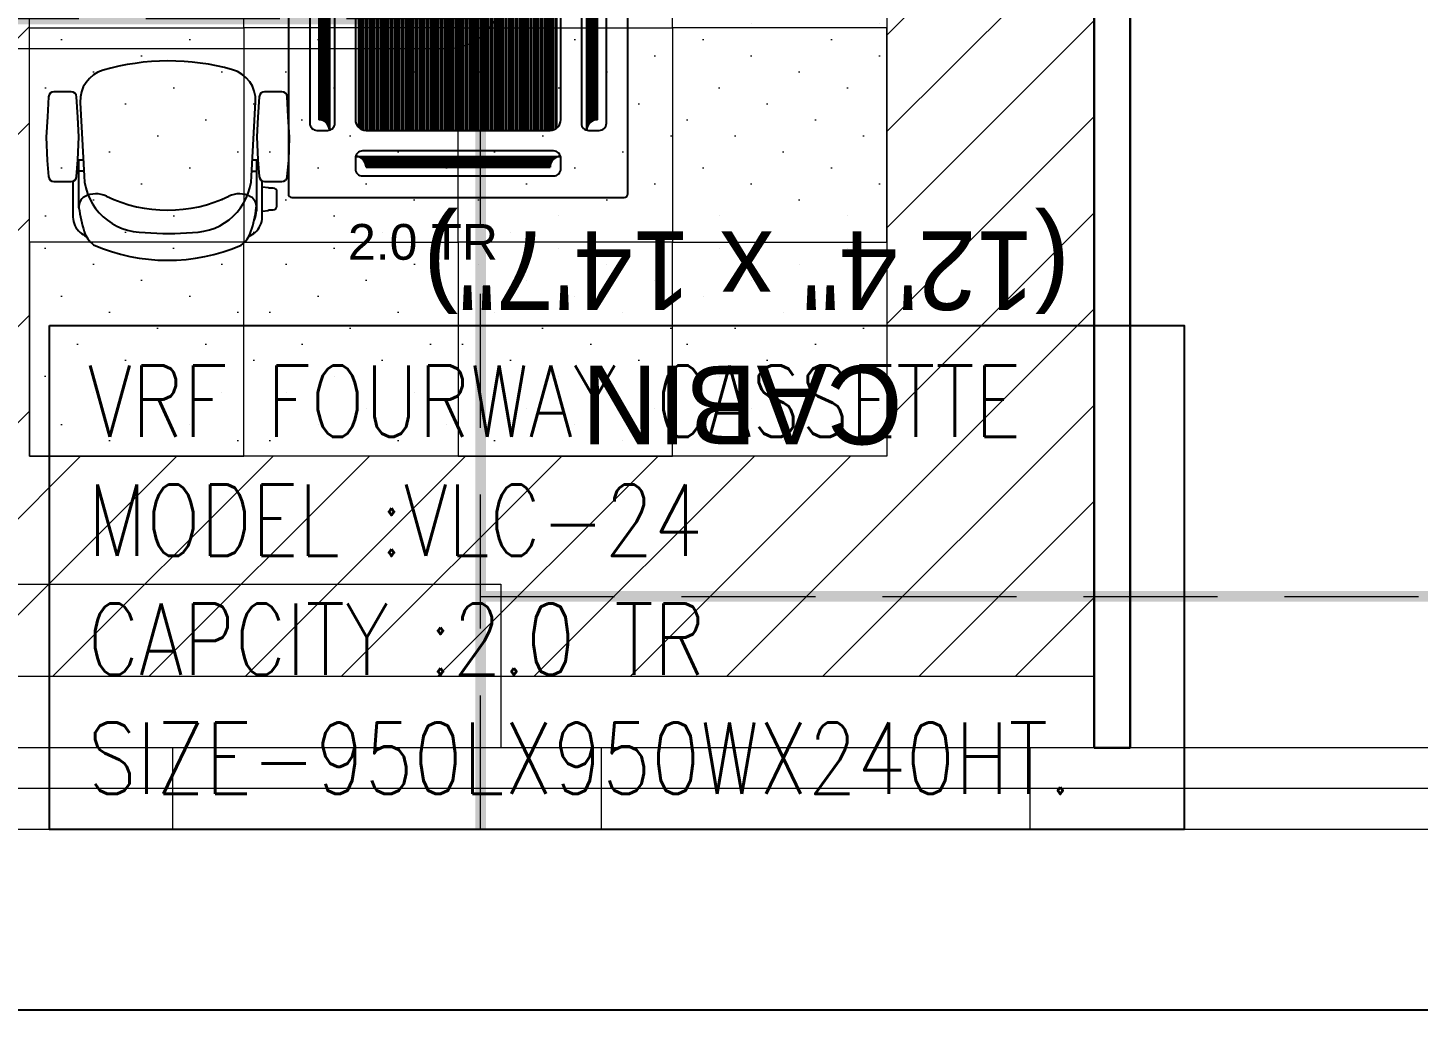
# Model space of a CAD drawing. Header units: millimetres. Extents: x 148480 to 578986, y 39883 to 155062.
# Drawn here: x 219922 to 223814, y 61401 to 64152 of the extents above; entities that cross this region are included whole.
import ezdxf

# ---------------------------------------------------------------- set-up
doc = ezdxf.new("R2010")
doc.units = ezdxf.units.MM
for name, pattern in [('CENTER', [2, 1.25, -0.25, 0.25, -0.25]), ('CONTINOUS', [0]), ('HIDDEN', [0.375, 0.25, -0.125])]:
    doc.linetypes.add(name, pattern=pattern)
for name, color, linetype in [('001-TEXT', 250, 'Continuous'), ('AC-RA-DIFFUSER', 6, 'Continuous'), ('ceilings', 253, 'Continuous'), ('CEN', 252, 'CENTER'), ('Hatch 01_UC', 7, 'Continuous'), ('HVAC TEXT', 7, 'Continuous'), ('I - MODULAR', 44, 'Continuous'), ('Layer2', 4, 'Continuous'), ('Layer4', 6, 'Continuous'), ('M-HVAC VRV PIPE', 4, 'Continuous')]:
    doc.layers.add(name, color=color, linetype=linetype)
doc.layers.add('ceiling', color=7, linetype='Continuous', lineweight=5, true_color=0x560d91)
doc.layers.add('glass', color=7, linetype='Continuous', lineweight=0, true_color=0x0000d6)
for name, color, linetype, lineweight in [('I-PART-GYP', 6, 'Continuous', 30), ('ID-MODULAR', 44, 'Continuous', 9), ('M-HVAC-CASSETTE UNIT', 7, 'Continuous', 18)]:
    doc.layers.add(name, color=color, linetype=linetype, lineweight=lineweight)
doc.styles.add('Arial_3', font='arial.ttf', dxfattribs={"height": 20.669291})
doc.styles.add('Herbalife_Third Floor - Furniture Layout - 210201$0$CG', font='GOTHIC.TTF')
doc.styles.add('VIJETH', font='swiss.ttf')

# ---------------------------------------------------------------- blocks, each defined once
blk = doc.blocks.new('GFC1')
at = {"layer": 'CEN', "color": 8, "linetype": 'HIDDEN', "lineweight": 0, "ltscale": 1500}
blk.add_line((293822.1, 63545.8), (299770.4, 63545.8), dxfattribs=at)
blk.add_lwpolyline([(293822.1, 62893.3), (293822.1, 65163.3), (291552.1, 65163.3)], dxfattribs=at)
at = {"layer": 'DEFPOINTS', "color": 8, "linetype": 'Continuous'}
blk.add_lwpolyline([(330908.9, 62386.8), (289636.8, 62386.8), (289636.8, 144736.9), (330908.9, 144736.9)], close=True, dxfattribs=at)
at = {"layer": 'glass', "color": 8, "linetype": 'Continuous'}
for p, q in [((301360.5, 63122.1), (292235.9, 63122.1)), ((292960.5, 62893.3), (292960.5, 63122.1)), ((294160.5, 62893.3), (294160.5, 63122.1)), ((295360.5, 62893.3), (295360.5, 63122.1)), ((301360.5, 63007.7), (292235.9, 63007.7)), ((301360.5, 62893.3), (292235.9, 62893.3))]:
    blk.add_line(p, q, dxfattribs=at)
at = {"layer": 'I - MODULAR', "color": 8}
for p, q in [((292675.9, 64958.7), (292627.8, 64958.7)), ((293265.8, 64958.7), (293217.6, 64958.7)), ((292612.8, 64944.8), (292610, 64889.2)), ((292694.6, 64888.1), (292691.1, 64944.8)), ((292701.2, 64929.3), (292712, 64722.6)), ((293181.2, 64722.6), (293192.2, 64930.6)), ((293202.5, 64944.8), (293198.9, 64888.1)), ((293283.6, 64889.2), (293280.8, 64944.8)), ((292610, 64889.2), (292606.5, 64832.1)), ((292697.8, 64833.2), (292694.6, 64888.1)), ((293198.9, 64888.1), (293195.8, 64833.2)), ((293287.1, 64832.1), (293283.6, 64889.2)), ((292606.5, 64832.1), (292608.8, 64766.7)), ((292694.7, 64768.1), (292697.8, 64833.2)), ((293195.8, 64833.2), (293198.9, 64768.1)), ((293284.8, 64766.7), (293287.1, 64832.1)), ((292608.8, 64766.7), (292612.9, 64721.8)), ((292691.1, 64722), (292694.7, 64768.1)), ((292691.1, 64722), (292694.7, 64768.1)), ((292709.7, 64767.4), (292694.6, 64767.4)), ((292697.7, 64634.1), (292697.7, 64767.4)), ((293198.4, 64767.4), (293183.6, 64767.4)), ((293194.3, 64767.4), (293194.3, 64625.9)), ((293198.6, 64768.1), (293202.2, 64722)), ((293198.9, 64768.1), (293202.5, 64722)), ((293280.7, 64721.8), (293284.8, 64766.7)), ((292711.3, 64736.6), (292697.7, 64736.6)), ((293182, 64736.7), (293194.3, 64736.7)), ((293202.2, 64722), (293204.7, 64715.1)), ((292627.9, 64707.9), (292676.1, 64707.9)), ((292681, 64708.8), (292681, 64608)), ((293211, 64709.8), (293204.7, 64715.1)), ((293204.7, 64715.1), (293211.8, 64709)), ((293211, 64608), (293211, 64709.8)), ((293227.9, 64690.3), (293211, 64692.4)), ((293217.5, 64707.9), (293265.7, 64707.9)), ((293227.9, 64688.9), (293227.9, 64690.3)), ((293241.8, 64688.9), (293227.9, 64688.9)), ((293252, 64639), (293252, 64678.7)), ((293211, 64624.8), (293227.9, 64627)), ((293227.9, 64628.3), (293241.2, 64628.3)), ((293227.9, 64627), (293227.9, 64628.3))]:
    blk.add_line(p, q, dxfattribs=at)
for centre, radius, start, end in [((292948.9, 64385.9), 659.6, 74.2944, 106.1737), ((292790, 64934), 88.9, 106.1737, 183.0037), ((293103.4, 64935.3), 88.9, 356.996, 74.2944), ((292627.5, 64944), 14.7, 88.7068, 177.0612), ((292676.2, 64943.9), 14.9, 3.6039, 91.0649), ((293217.4, 64943.9), 14.9, 88.9348, 176.3959), ((293266.1, 64944), 14.7, 2.9385, 91.293), ((292627.9, 64723), 15.1, 184.6179, 269.9999), ((292676.1, 64723), 15.1, 269.9999, 356.0601), ((292676.1, 64723), 15.1, 289.1766, 356.0601), ((292877.8, 64731.3), 166, 183.0037, 271.6874), ((293015.4, 64731.3), 166, 269.9999, 356.996), ((293217.5, 64723), 15.1, 183.9396, 269.9999), ((293265.7, 64723), 15.1, 269.9999, 355.3819), ((293241.8, 64678.7), 10.2, 359.9999, 89.9999), ((292728.5, 64637.9), 31, 118.3898, 187.1814), ((292745.6, 64606.2), 67, 64.2118, 118.3898), ((292946, 65021), 393.5, 244.2118, 295.788), ((293146.4, 64606.2), 67, 61.61, 115.788), ((293163.5, 64637.9), 31, 352.8184, 61.61), ((292741.7, 64610.3), 60.7, 182.092, 227.8642), ((293052.8, 64678.8), 357.9, 187.1814, 198.1388), ((293052.8, 64678.8), 357.9, 187.1814, 198.1388), ((292839.1, 64678.8), 357.9, 341.8609, 352.8184), ((293131.4, 64625.4), 62.9, 336.2529, 0.4666), ((293131.4, 64625.4), 62.9, 336.2529, 0.4666), ((293150.3, 64610.3), 60.7, 312.1356, 357.9078), ((293241.2, 64639), 10.8, 269.9999, 359.9999), ((292741.7, 64610.3), 60.7, 227.8642, 247.4332), ((292786, 64591.4), 77.1, 198.1388, 232.2425), ((292949.5, 65245.6), 683.6, 264.3983, 275.5393), ((293106, 64591.4), 77.1, 306.1388, 341.8609), ((293150.3, 64610.3), 60.7, 292.5666, 312.1356), ((292946.6, 65007.1), 520, 246.4362, 293.2001)]:
    blk.add_arc(centre, radius, start, end, dxfattribs=at)
at = {"layer": 'I-PART-GYP', "color": 8, "linetype": 'CONTINOUS'}
blk.add_lwpolyline([(295639.7, 67654.6), (295639.7, 63122.1), (295539.7, 63122.1), (295539.7, 67554.6)], dxfattribs=at)
at = {"layer": 'ID-MODULAR', "color": 8}
blk.add_lwpolyline([(291778.4, 65079.6), (291778.4, 65754.6), (293728.4, 65754.6, -0.414214), (293878.4, 65604.6), (293878.4, 65229.6, -0.414214), (293728.4, 65079.6)], format="xyb", close=True, dxfattribs=at)
blk.add_lwpolyline([(292235.9, 63122.1), (292235.9, 63579.6), (293878.4, 63579.6), (293878.4, 63122.1)], close=True, dxfattribs=at)
at = {"layer": '001-TEXT', "color": 8, "style": 'Herbalife_Third Floor - Furniture Layout - 210201$0$CG'}
for s, p in [('(12\'4" x 14\'7")', (295471.1, 64568)), ('CABIN', (295003.8, 64191.6))]:
    blk.add_text(s, height=220, rotation=180, dxfattribs=at).set_placement(p)
blk = doc.blocks.new('GRID')
at = {"layer": 'ceilings', "lineweight": 5}
h = blk.add_hatch(dxfattribs=at)
h.set_pattern_fill('DOTS', color=8, scale=80, angle=45)
h.paths.add_polyline_path([(56229.9, 61282.6), (56229.9, 61882.6), (56829.9, 61882.6), (56829.9, 61282.6)])
at = {"layer": 'ceilings', "color": 8, "lineweight": 5}
blk.add_lwpolyline([(56229.9, 61282.6), (56229.9, 61882.6), (56829.9, 61882.6), (56829.9, 61282.6)], close=True, dxfattribs=at)
blk = doc.blocks.new('celling')
at = {"layer": 'Hatch 01_UC', "linetype": 'Continuous', "lineweight": 0, "transparency": 33554597}
h = blk.add_hatch(dxfattribs=at)
h.set_pattern_fill('ANSI31', color=8, scale=60, angle=180)
h.set_pattern_definition([(225, (368919.01, 87873.83), (134.70384, -134.70384), [])])
h.paths.add_polyline_path([(305309.5, 10289.4), (305309.5, 14521.9), (301748.2, 14521.9), (301748.2, 10621.9), (302080.7, 10621.9), (302079.1, 10289.4)])
h.paths.add_polyline_path([(304728.8, 10905.7), (302328.8, 10905.7), (302328.8, 13905.7), (304728.8, 13905.7)], flags=16)
at = {"layer": 'ceiling', "color": 8, "linetype": 'Continuous'}
blk.add_lwpolyline([(305309.5, 10289.4), (305309.5, 14521.9), (301748.2, 14521.9), (301748.2, 10621.9), (302080.7, 10621.9), (302079.1, 10289.4), (305309.5, 10289.4)], dxfattribs=at)
at = {"layer": 'Hatch 01_UC', "color": 8, "linetype": 'Continuous', "lineweight": 0}
blk.add_lwpolyline([(304728.8, 10905.7), (302328.8, 10905.7), (302328.8, 13905.7), (304728.8, 13905.7)], close=True, dxfattribs=at)
at = {"layer": 'ceilings'}
for p, rotation in [((241646.2, 68935.5), 270), ((242846.2, 68935.5), 270), ((364211.4, -44724.2), 89.99999999999999), ((365411.4, -44724.2), 89.99999999999999), ((241646.2, 67735.5), 270), ((242846.2, 67735.5), 270)]:
    blk.add_blockref('GRID', p, dxfattribs=dict(at, rotation=rotation))
at = {"layer": 'ceilings', "xscale": -1}
for p, rotation in [((241646.2, -44724.2), 270), ((242846.2, -44724.2), 270), ((364211.4, 67735.5), 89.99999999999986), ((365411.4, 67735.5), 89.99999999999986)]:
    blk.add_blockref('GRID', p, dxfattribs=dict(at, rotation=rotation))
blk = doc.blocks.new('BEAM')
at = {"layer": 'CEN', "color": 11, "linetype": 'HIDDEN', "lineweight": 0, "ltscale": 1500, "const_width": 30}
for points in [[(353822.1, 62893.3), (353822.1, 65163.3), (351552.1, 65163.3)], [(353822.1, 63545.8), (359770.4, 63545.8)]]:
    blk.add_lwpolyline(points, dxfattribs=at)
blk = doc.blocks.new('BEE')
at = {"layer": 'M-HVAC VRV PIPE', "linetype": 'Continuous'}
blk.add_blockref('BEAM', (0, 0), dxfattribs=at)
blk = doc.blocks.new('DLC - All Capacities')
at = {"color": 62}
for p, q in [((257.5, 390), (-257.5, 390)), ((286.9, 360), (-286.9, 360)), ((270.9, 365), (-270.9, 365)), ((265.1, 370), (-265.1, 370)), ((261.5, 375), (-261.5, 375)), ((259.2, 380), (-259.2, 380)), ((257.5, 385), (-257.9, 385)), ((-360, 286.9), (-360, -286.9)), ((360, -286.9), (360, 286.9)), ((-390, 257.5), (-390, -257.5)), ((-385, 257.5), (-385, -257.9)), ((-380, 259.2), (-380, -259.2)), ((-375, 261.5), (-375, -261.5)), ((-370, 265.1), (-370, -265.1)), ((-365, 270.9), (-365, -270.9)), ((365, -270.9), (365, 270.9)), ((370, -265.1), (370, 265.1)), ((375, -261.5), (375, 261.5)), ((380, -259.2), (380, 259.2)), ((385, -257.5), (385, 257.9)), ((390, -257.5), (390, 257.5)), ((-286.9, -360), (286.9, -360)), ((-270.9, -365), (270.9, -365)), ((-265.1, -370), (265.1, -370)), ((-261.5, -375), (261.5, -375)), ((-259.2, -380), (259.2, -380)), ((-257.5, -385), (257.9, -385)), ((-257.5, -390), (257.5, -390))]:
    blk.add_line(p, q, dxfattribs=at)
at = {"color": 4}
for p, q in [((-277.5, -279.9), (-277.5, 279.9)), ((-274.5, -282.2), (-274.5, 282.2))]:
    blk.add_line(p, q, dxfattribs=at)
for points in [[(-465, -475), (465, -475, 0.414214), (475, -465), (475, 465, 0.414214), (465, 475), (-465, 475, 0.414214), (-475, 465), (-475, -465, 0.414214)], [(-287.5, 395), (-287.5, 365, 0.414214), (-267.5, 345), (267.5, 345, 0.414214), (287.5, 365), (287.5, 395, 0.414214), (267.5, 415), (-267.5, 415, 0.414214)], [(-395, -287.5), (-365, -287.5, 0.414214), (-345, -267.5), (-345, 267.5, 0.414214), (-365, 287.5), (-395, 287.5, 0.414214), (-415, 267.5), (-415, -267.5, 0.414214)], [(-257.5, -287.5), (257.5, -287.5, 0.414214), (287.5, -257.5), (287.5, 257.5, 0.414214), (257.5, 287.5), (-257.5, 287.5, 0.414214), (-287.5, 257.5), (-287.5, -257.5, 0.414214)], [(395, 287.5), (365, 287.5, 0.414214), (345, 267.5), (345, -267.5, 0.414214), (365, -287.5), (395, -287.5, 0.414214), (415, -267.5), (415, 267.5, 0.414214)], [(287.5, -395), (287.5, -365, 0.414214), (267.5, -345), (-267.5, -345, 0.414214), (-287.5, -365), (-287.5, -395, 0.414214), (-267.5, -415), (267.5, -415, 0.414214)]]:
    blk.add_lwpolyline(points, format="xyb", close=True, dxfattribs=at)
for points in [[(-277.5, -279.9), (-277.5, 279.9)], [(-274.5, 282.2), (-274.5, -282.2)], [(-267.5, -285.8), (-267.5, 285.8)], [(-264.5, 286.7), (-264.5, -286.7)], [(262.5, -287.1), (262.5, 287.1)], [(265.5, 286.4), (265.5, -286.4)], [(272.5, -283.5), (272.5, 283.5)], [(275.5, 281.5), (275.5, -281.5)]]:
    blk.add_lwpolyline(points, dxfattribs=at)
for points in [[(-257.5, 287.5), (-254.5, 287.5), (-254.5, -287.5), (-257.5, -287.5)], [(-247.5, 287.5), (-244.5, 287.5), (-244.5, -287.5), (-247.5, -287.5)], [(-237.5, 287.5), (-234.5, 287.5), (-234.5, -287.5), (-237.5, -287.5)], [(-227.5, 287.5), (-224.5, 287.5), (-224.5, -287.5), (-227.5, -287.5)], [(-217.5, 287.5), (-214.5, 287.5), (-214.5, -287.5), (-217.5, -287.5)], [(-207.5, 287.5), (-204.5, 287.5), (-204.5, -287.5), (-207.5, -287.5)], [(-197.5, 287.5), (-194.5, 287.5), (-194.5, -287.5), (-197.5, -287.5)], [(-187.5, 287.5), (-184.5, 287.5), (-184.5, -287.5), (-187.5, -287.5)], [(-177.5, 287.5), (-174.5, 287.5), (-174.5, -287.5), (-177.5, -287.5)], [(-167.5, 287.5), (-164.5, 287.5), (-164.5, -287.5), (-167.5, -287.5)], [(-157.5, 287.5), (-154.5, 287.5), (-154.5, -287.5), (-157.5, -287.5)], [(-147.5, 287.5), (-144.5, 287.5), (-144.5, -287.5), (-147.5, -287.5)], [(-137.5, 287.5), (-134.5, 287.5), (-134.5, -287.5), (-137.5, -287.5)], [(-127.5, 287.5), (-124.5, 287.5), (-124.5, -287.5), (-127.5, -287.5)], [(-117.5, 287.5), (-114.5, 287.5), (-114.5, -287.5), (-117.5, -287.5)], [(-107.5, 287.5), (-104.5, 287.5), (-104.5, -287.5), (-107.5, -287.5)], [(-97.5, 287.5), (-94.5, 287.5), (-94.5, -287.5), (-97.5, -287.5)], [(-87.5, 287.5), (-84.5, 287.5), (-84.5, -287.5), (-87.5, -287.5)], [(-77.5, 287.5), (-74.5, 287.5), (-74.5, -287.5), (-77.5, -287.5)], [(-67.5, 287.5), (-64.5, 287.5), (-64.5, -287.5), (-67.5, -287.5)], [(-57.5, 287.5), (-54.5, 287.5), (-54.5, -287.5), (-57.5, -287.5)], [(-47.5, 287.5), (-44.5, 287.5), (-44.5, -287.5), (-47.5, -287.5)], [(-37.5, 287.5), (-34.5, 287.5), (-34.5, -287.5), (-37.5, -287.5)], [(-27.5, 287.5), (-24.5, 287.5), (-24.5, -287.5), (-27.5, -287.5)], [(-17.5, 287.5), (-14.5, 287.5), (-14.5, -287.5), (-17.5, -287.5)], [(-7.5, 287.5), (-4.5, 287.5), (-4.5, -287.5), (-7.5, -287.5)], [(2.5, 287.5), (5.5, 287.5), (5.5, -287.5), (2.5, -287.5)], [(12.5, 287.5), (15.5, 287.5), (15.5, -287.5), (12.5, -287.5)], [(22.5, 287.5), (25.5, 287.5), (25.5, -287.5), (22.5, -287.5)], [(32.5, 287.5), (35.5, 287.5), (35.5, -287.5), (32.5, -287.5)], [(42.5, 287.5), (45.5, 287.5), (45.5, -287.5), (42.5, -287.5)], [(52.5, 287.5), (55.5, 287.5), (55.5, -287.5), (52.5, -287.5)], [(62.5, 287.5), (65.5, 287.5), (65.5, -287.5), (62.5, -287.5)], [(72.5, 287.5), (75.5, 287.5), (75.5, -287.5), (72.5, -287.5)], [(82.5, 287.5), (85.5, 287.5), (85.5, -287.5), (82.5, -287.5)], [(92.5, 287.5), (95.5, 287.5), (95.5, -287.5), (92.5, -287.5)], [(102.5, 287.5), (105.5, 287.5), (105.5, -287.5), (102.5, -287.5)], [(112.5, 287.5), (115.5, 287.5), (115.5, -287.5), (112.5, -287.5)], [(122.5, 287.5), (125.5, 287.5), (125.5, -287.5), (122.5, -287.5)], [(132.5, 287.5), (135.5, 287.5), (135.5, -287.5), (132.5, -287.5)], [(142.5, 287.5), (145.5, 287.5), (145.5, -287.5), (142.5, -287.5)], [(152.5, 287.5), (155.5, 287.5), (155.5, -287.5), (152.5, -287.5)], [(162.5, 287.5), (165.5, 287.5), (165.5, -287.5), (162.5, -287.5)], [(172.5, 287.5), (175.5, 287.5), (175.5, -287.5), (172.5, -287.5)], [(182.5, 287.5), (185.5, 287.5), (185.5, -287.5), (182.5, -287.5)], [(192.5, 287.5), (195.5, 287.5), (195.5, -287.5), (192.5, -287.5)], [(202.5, 287.5), (205.5, 287.5), (205.5, -287.5), (202.5, -287.5)], [(212.5, 287.5), (215.5, 287.5), (215.5, -287.5), (212.5, -287.5)], [(222.5, 287.5), (225.5, 287.5), (225.5, -287.5), (222.5, -287.5)], [(232.5, 287.5), (235.5, 287.5), (235.5, -287.5), (232.5, -287.5)], [(242.5, 287.5), (245.5, 287.5), (245.5, -287.5), (242.5, -287.5)], [(252.5, 287.5), (255.5, 287.5), (255.5, -287.5), (252.5, -287.5)]]:
    blk.add_lwpolyline(points, close=True, dxfattribs=at)
at = {"color": 62}
for centre, start, end in [((-287.5, 390), 271.213, 0.0128), ((287.5, 390), 179.9872, 268.787), ((-390, 287.5), 269.9872, 358.787), ((390, 287.5), 181.213, 270.0128), ((-390, -287.5), 1.213, 90.0128), ((390, -287.5), 89.9872, 178.787), ((-287.5, -390), 359.9872, 88.787), ((287.5, -390), 91.213, 180.0128)]:
    blk.add_arc(centre, 30, start, end, dxfattribs=at)

msp = doc.modelspace()

# ---------------------------------------------------------------- block references
at = {"layer": 'Layer4', "linetype": 'Continuous', "rotation": 360}
msp.add_blockref('GFC1', (-72632.4, -986), dxfattribs=at)

# ---------------------------------------------------------------- next in the draw order: linework, layer by layer
at = {"layer": 'HVAC TEXT'}
msp.add_lwpolyline([(219983.3, 63318.1), (223158.8, 63318.1), (223158.8, 61906.8), (219983.3, 61906.8)], close=True, dxfattribs=at)

# ---------------------------------------------------------------- next in the draw order: block references
at = {"layer": 'AC-RA-DIFFUSER', "rotation": 360}
msp.add_blockref('DLC - All Capacities', (221126.6, 64152.3), dxfattribs=at)
at = {"layer": 'Hatch 01_UC', "color": 252, "linetype": 'Continuous', "true_color": 0x939598, "rotation": 360}
msp.add_blockref('celling', (-82402.2, 52046.6), dxfattribs=at)
at = {"layer": 'Layer2', "linetype": 'Continuous', "rotation": 360}
msp.add_blockref('BEE', (-132632.4, -986), dxfattribs=at)

# ---------------------------------------------------------------- next in the draw order: texts
at = {"layer": 'HVAC TEXT', "insert": (220089.9, 63206.6), "char_height": 200, "width": 4668.514, "attachment_point": 1, "style": 'Arial_3'}
msp.add_mtext('\\pxql;{\\Fsimplex.shx|c0;\\W0.8;\\C0;VRF FOURWAY CASSETTE\\PMODEL :VLC-24\\PCAPCITY :2.0 TR\\PSIZE-950LX950WX240HT. }', dxfattribs=at)
at = {"layer": 'M-HVAC-CASSETTE UNIT', "color": 0, "style": 'VIJETH', "width": 1}
msp.add_text('2.0 TR', height=100.15, rotation=359.9743, dxfattribs=at).set_placement((220818.3, 63502.7))

doc.saveas('drawing.dxf')
